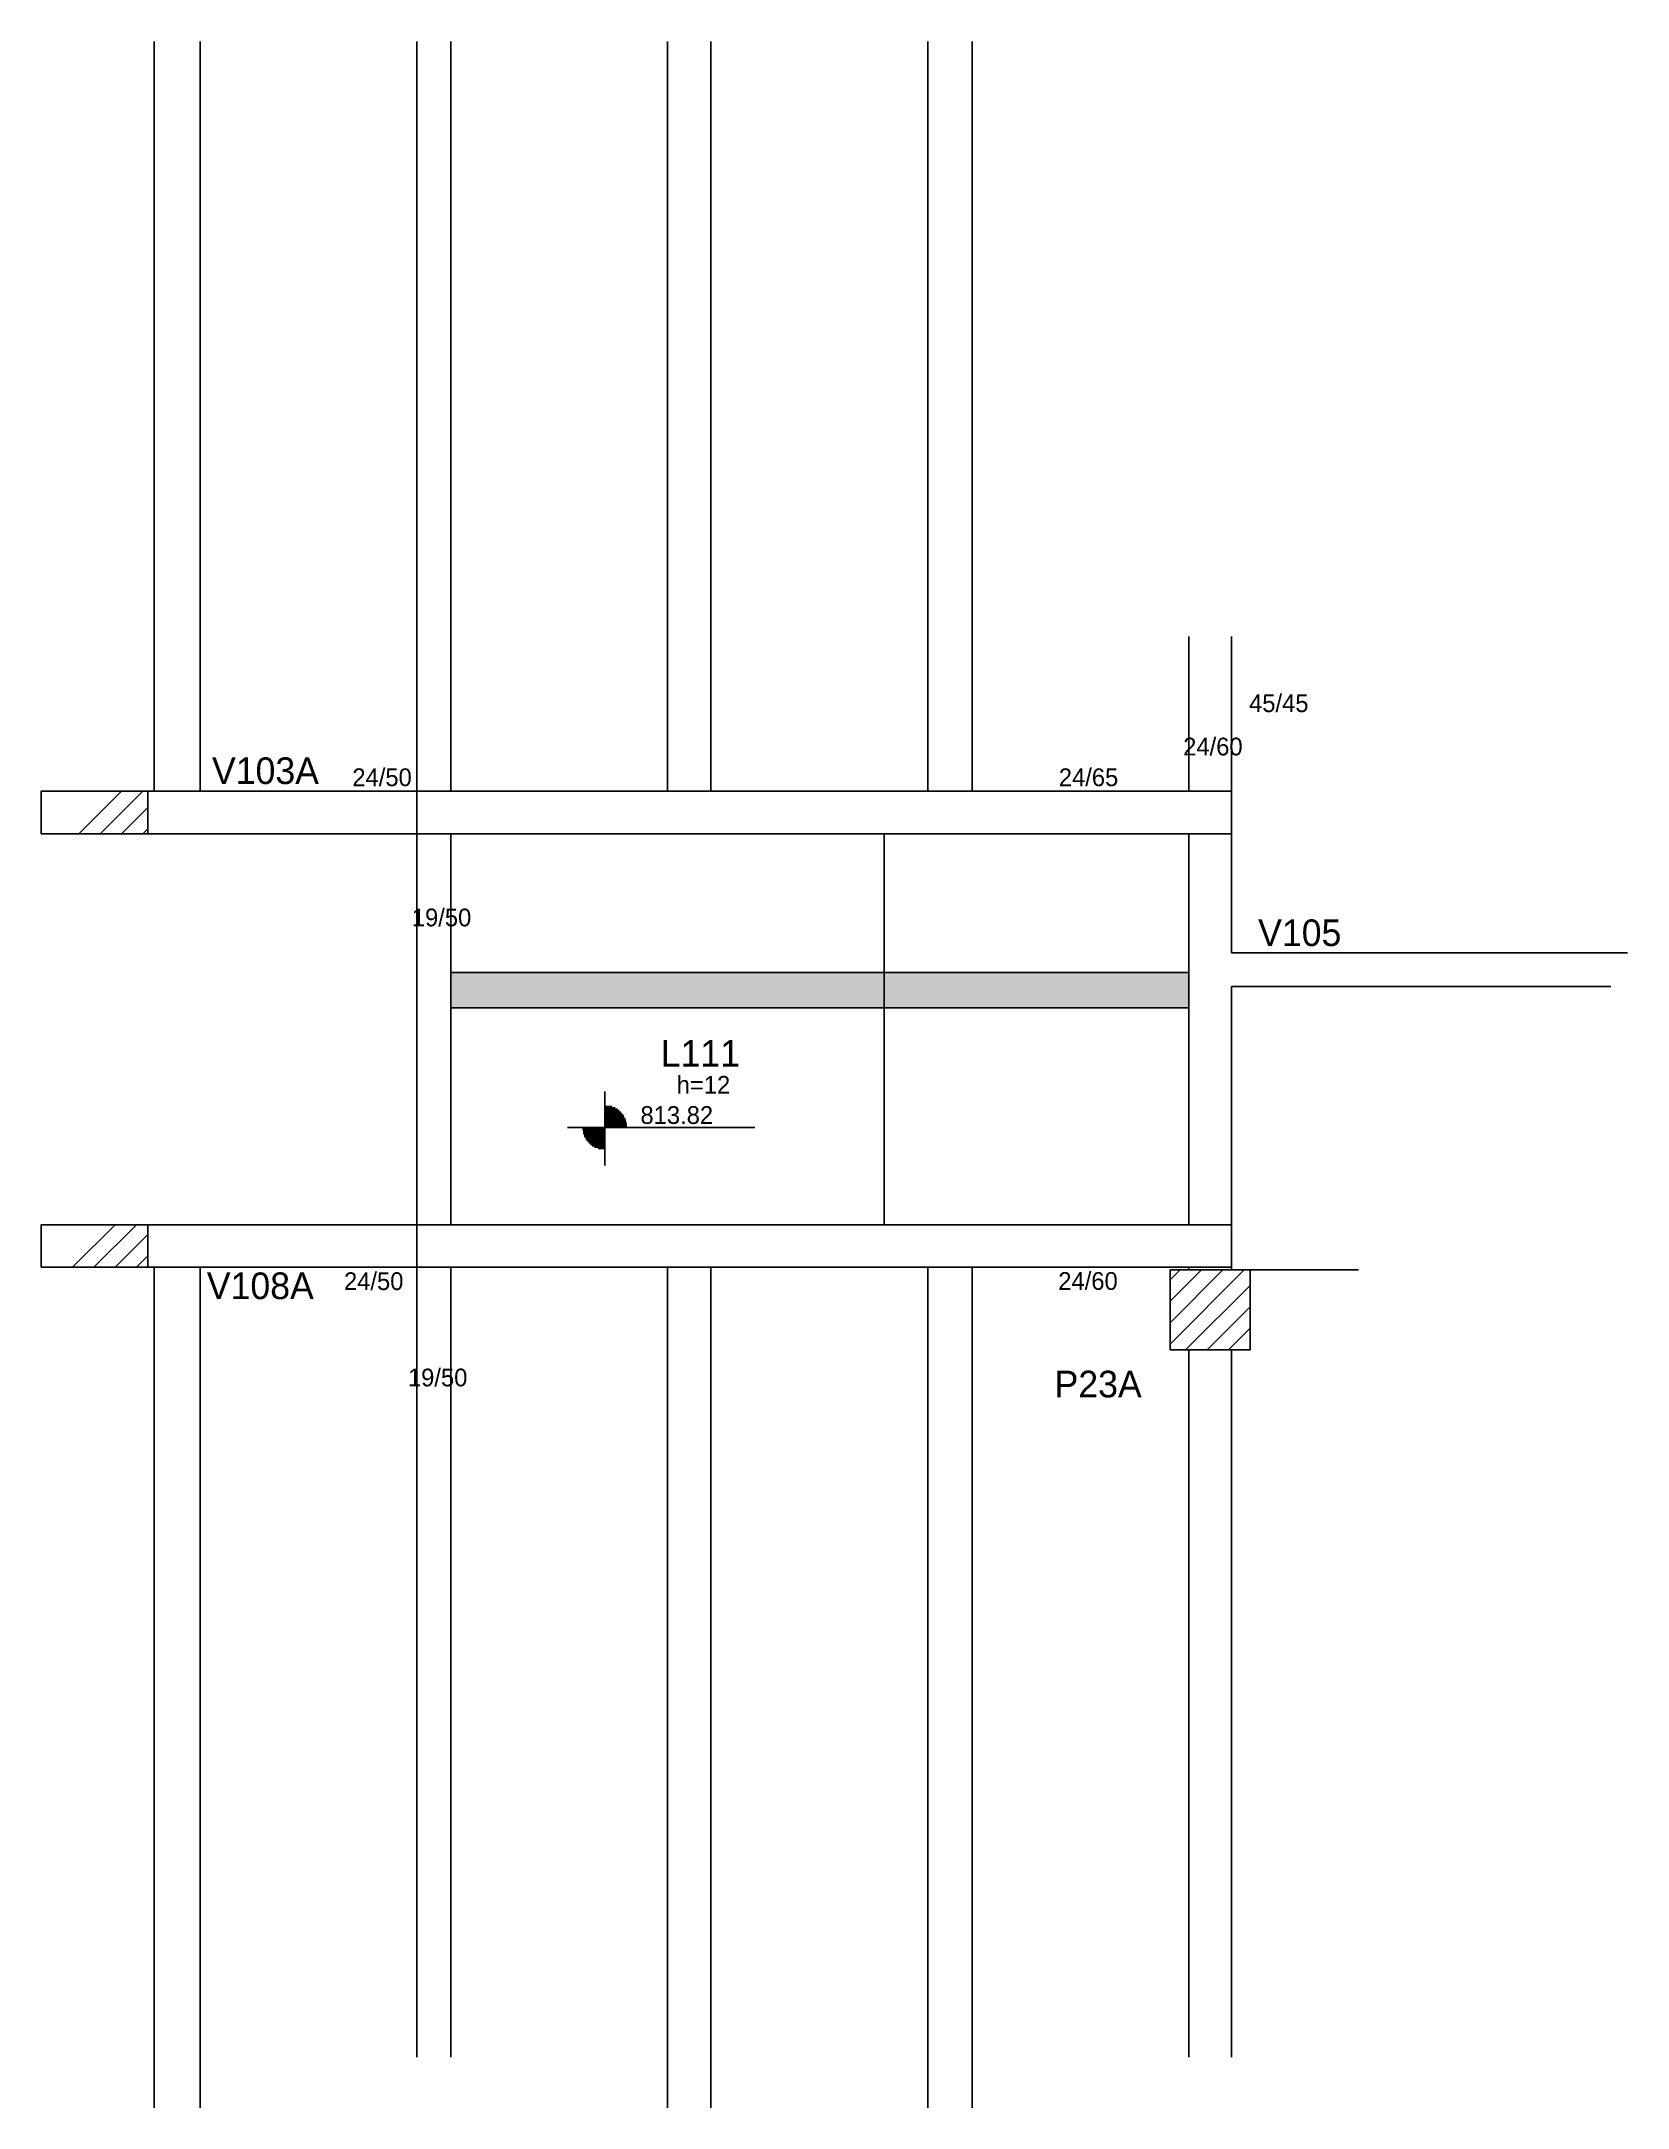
# Model space of a CAD drawing. Header units: metres. Extents: x 4565 to 5458, y 2062 to 3225.
import ezdxf

# ---------------------------------------------------------------- set-up
doc = ezdxf.new("R2010")
doc.units = ezdxf.units.M
for name, color, linetype in [('3', 7, 'Continuous'), ('4', 7, 'Continuous'), ('7', 7, 'Continuous'), ('Hachura', 7, 'Continuous'), ('Painéis', 7, 'Continuous')]:
    doc.layers.add(name, color=color, linetype=linetype)

msp = doc.modelspace()

# ---------------------------------------------------------------- hatches: boundary and pattern name
at = {"layer": 'Hachura'}
h = msp.add_hatch(color=7, dxfattribs=at)
h.dxf.hatch_style = 1
h.paths.add_polyline_path([(5210.9, 2680.8), (4795.4, 2680.8), (4795.4, 2680.8), (4795.4, 2700.8), (4795.4, 2700.8), (5210.9, 2700.8), (5210.9, 2700.8), (5210.9, 2680.8)])

# ---------------------------------------------------------------- linework, layer by layer
at = {"layer": '3', "color": 7, "lineweight": 25}
for p, q in [((4586.1, 2778.8), (4610.1, 2802.8)), ((4598.1, 2778.8), (4622.1, 2802.8)), ((4610.1, 2778.8), (4624.9, 2793.6)), ((4776.4, 2778.8), (4776.4, 2802.8)), ((4622.1, 2778.8), (4624.9, 2781.6)), ((4776.4, 2558.8), (4776.4, 2778.8)), ((4795.4, 2558.8), (4795.4, 2778.8)), ((4882.1, 2626), (4882.1, 2633.7)), ((4882.1, 2626), (4882.1, 2601)), ((4882.1, 2625.4), (4886, 2625.4)), ((4882.1, 2624.6), (4887.9, 2624.6)), ((4882.1, 2623.8), (4889.2, 2623.8)), ((4882.1, 2623), (4890.2, 2623)), ((4882.1, 2622.2), (4891.1, 2622.2)), ((4882.1, 2621.4), (4891.8, 2621.4)), ((4882.1, 2620.6), (4892.4, 2620.6)), ((4882.1, 2619.8), (4892.9, 2619.8)), ((4882.1, 2619), (4893.3, 2619)), ((4882.1, 2618.2), (4893.7, 2618.2)), ((4882.1, 2617.5), (4894, 2617.5)), ((4869.6, 2613.5), (4861.2, 2613.5)), ((4869.6, 2613.5), (4894.6, 2613.5)), ((4882.1, 2612.7), (4869.6, 2612.7)), ((4882.1, 2611.9), (4869.7, 2611.9)), ((4882.1, 2611.1), (4869.9, 2611.1)), ((4882.1, 2610.3), (4870, 2610.3)), ((4882.1, 2609.5), (4870.3, 2609.5)), ((4882.1, 2608.7), (4870.6, 2608.7)), ((4882.1, 2607.9), (4870.9, 2607.9)), ((4882.1, 2607.1), (4871.4, 2607.1)), ((4882.1, 2606.4), (4871.9, 2606.4)), ((4882.1, 2605.6), (4872.5, 2605.6)), ((4882.1, 2616.7), (4894.2, 2616.7)), ((4882.1, 2615.9), (4894.4, 2615.9)), ((4882.1, 2615.1), (4894.5, 2615.1)), ((4882.1, 2614.3), (4894.6, 2614.3)), ((4894.6, 2613.5), (4966.6, 2613.5)), ((4882.1, 2604.8), (4873.2, 2604.8)), ((4882.1, 2604), (4874, 2604)), ((4882.1, 2603.2), (4875.1, 2603.2)), ((4882.1, 2602.4), (4876.4, 2602.4)), ((4882.1, 2601.6), (4878.3, 2601.6)), ((4882.1, 2601), (4882.1, 2592.1)), ((4582.5, 2534.8), (4606.5, 2558.8)), ((4594.5, 2534.8), (4618.5, 2558.8)), ((4776.4, 2534.8), (4776.4, 2558.8)), ((4606.5, 2534.8), (4624.9, 2553.2)), ((4618.5, 2534.8), (4624.9, 2541.2)), ((5200.4, 2491.6), (5242.1, 2533.3)), ((5200.4, 2503.6), (5230.1, 2533.3)), ((5200.4, 2515.7), (5218.1, 2533.3)), ((5200.4, 2527.7), (5206.1, 2533.3)), ((5209.1, 2488.3), (5245.4, 2524.6)), ((5221.2, 2488.3), (5245.4, 2512.6)), ((5233.2, 2488.3), (5245.4, 2500.6)), ((5245.2, 2488.3), (5245.4, 2488.5))]:
    msp.add_line(p, q, dxfattribs=at)
for points in [[(4776.4, 3224.8), (4776.4, 2802.8)], [(4795.4, 2802.8), (4795.4, 3224.8)], [(5210.9, 2889.8), (5210.9, 2802.8)], [(5234.9, 2790.8), (5234.9, 2889.8)], [(4776.4, 2802.8), (4624.9, 2802.8)], [(5234.9, 2802.8), (4776.4, 2802.8)], [(5234.9, 2711.8), (5234.9, 2790.8)], [(4624.9, 2778.8), (4795.4, 2778.8)], [(4795.4, 2778.8), (5234.9, 2778.8)], [(5210.9, 2778.8), (5210.9, 2702.3)], [(5457.9, 2711.8), (5234.9, 2711.8)], [(5210.9, 2702.3), (5210.9, 2558.8)], [(5234.9, 2546.8), (5234.9, 2692.8)], [(5234.9, 2692.8), (5448.4, 2692.8)], [(4785.9, 2558.8), (4624.9, 2558.8)], [(5234.9, 2558.8), (4785.9, 2558.8)], [(5234.9, 2533.3), (5234.9, 2546.8)], [(4624.9, 2534.8), (4776.4, 2534.8)], [(4776.4, 2534.8), (5234.9, 2534.8)], [(4776.4, 2534.8), (4776.4, 2090.3)], [(4795.4, 2090.3), (4795.4, 2534.8)], [(5210.9, 2534.8), (5210.9, 2533.3)], [(5210.9, 2488.3), (5210.9, 2090.3)], [(5234.9, 2090.3), (5234.9, 2488.3)]]:
    msp.add_lwpolyline(points, dxfattribs=at)
at = {"layer": '7', "color": 7, "lineweight": 25}
for points in [[(4564.9, 2778.8), (4624.9, 2778.8), (4624.9, 2802.8), (4564.9, 2802.8), (4564.9, 2778.8)], [(4564.9, 2534.8), (4624.9, 2534.8), (4624.9, 2558.8), (4564.9, 2558.8), (4564.9, 2534.8)], [(5200.4, 2488.3), (5245.4, 2488.3), (5245.4, 2533.3), (5200.4, 2533.3), (5200.4, 2488.3)]]:
    msp.add_lwpolyline(points, dxfattribs=at)
at = {"layer": 'Painéis', "color": 7, "lineweight": 25}
for p, q in [((4628.4, 2802.8), (4628.4, 3224.8)), ((4654.4, 2802.8), (4654.4, 3224.8)), ((4917.4, 2802.8), (4917.4, 3224.8)), ((4941.9, 2802.8), (4941.9, 3224.8)), ((5063.9, 2802.8), (5063.9, 3224.8)), ((5088.9, 2802.8), (5088.9, 3224.8)), ((5039.4, 2558.8), (5039.4, 2778.8)), ((5210.9, 2700.8), (4795.4, 2700.8)), ((5210.9, 2680.8), (4795.4, 2680.8)), ((4628.4, 2534.8), (4628.4, 2061.8)), ((4654.4, 2534.8), (4654.4, 2061.8)), ((4917.4, 2534.8), (4917.4, 2061.8)), ((4941.9, 2534.8), (4941.9, 2061.8)), ((5063.9, 2534.8), (5063.9, 2061.8)), ((5088.9, 2534.8), (5088.9, 2061.8)), ((5234.9, 2533.3), (5306.4, 2533.3))]:
    msp.add_line(p, q, dxfattribs=at)

# ---------------------------------------------------------------- texts
at = {"layer": '3', "color": 7, "lineweight": 25}
for s, p in [('45/45', (5244.8, 2847.3)), ('24/60', (5207.7, 2822.9)), ('24/50', (4740, 2805.6)), ('24/65', (5137.7, 2805.6)), ('19/50', (4773.5, 2726.7)), ('h=12', (4922.6, 2632.5)), ('813.82', (4902.2, 2615.5)), ('24/50', (4735.3, 2522)), ('24/60', (5137.4, 2522.1)), ('19/50', (4771.3, 2467.8))]:
    msp.add_text(s, height=10, dxfattribs=at).set_placement(p)
at = {"layer": '4', "color": 7, "lineweight": 25}
for s, p in [('V103A', (4661, 2806.8)), ('V105', (5249.9, 2715.6)), ('L111', (4913.6, 2647.7)), ('V108A', (4658.1, 2516.9)), ('P23A', (5135.3, 2461.6))]:
    msp.add_text(s, height=15, dxfattribs=at).set_placement(p)

doc.saveas('drawing.dxf')
